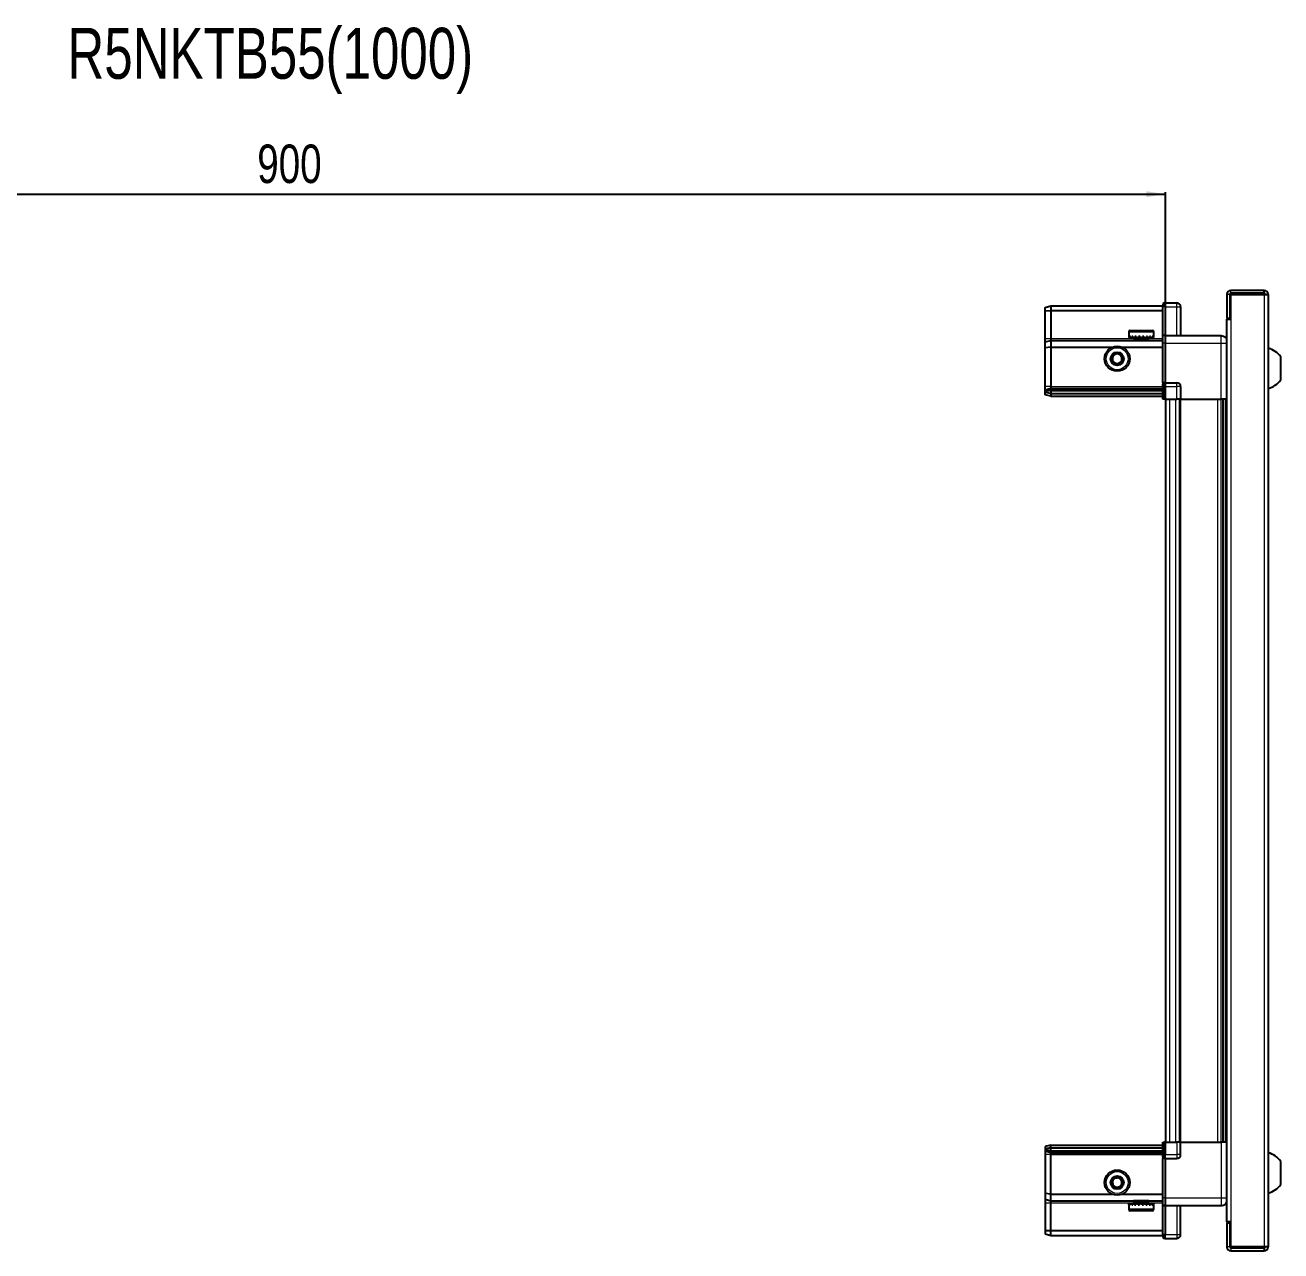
# Model space of a CAD drawing. Header units: millimetres. Extents: x 927 to 3344, y -269 to 1535.
# Drawn here: x 2013 to 2666, y 899 to 1535 of the extents above; entities that cross this region are included whole.
import ezdxf

# ---------------------------------------------------------------- set-up
doc = ezdxf.new("R2010")
doc.units = ezdxf.units.MM
doc.layers.add('FORMAT', color=7, linetype='Continuous')
doc.styles.add('SLDTEXTSTYLE0', font='TXT', dxfattribs={"width": 0.75})
doc.dimstyles.new('SLDDIMSTYLE0', dxfattribs={"dimtxt": 20, "dimasz": 10, "dimexe": 0, "dimexo": 0.0625, "dimgap": 5, "dimtad": 2, "dimdec": 1, "dimrnd": 1e-09, "dimzin": 12, "dimdsep": 46, "dimtxsty": 'SLDTEXTSTYLE0', "dimsah": 1, "dimcen": 0.09, "dimadec": 0, "dimazin": 3, "dimtfac": 1, "dimtofl": 0, "dimtmove": 0, "dimatfit": 3, "dimfxl": 0, "dimfrac": 2, "dimtolj": 1, "dimtzin": 12, "dimarcsym": 0})

# ---------------------------------------------------------------- blocks, each defined once
blk = doc.blocks.new('_D_4')
at = {"layer": 'FORMAT'}
for p, q in [((1706.12, 1341.17), (1706.12, 1448.66)), ((1706.12, 1447.66), (2606.12, 1447.66)), ((2606.12, 1341.17), (2606.12, 1448.66))]:
    blk.add_line(p, q, dxfattribs=at)
for points in [[(1706.12, 1447.66), (1716.12, 1446.12), (1716.12, 1449.2)], [(2606.12, 1447.66), (2596.12, 1449.2), (2596.12, 1446.12)]]:
    blk.add_solid(points, dxfattribs=at)
at = {"layer": 'FORMAT', "insert": (2133.96, 1473.44), "char_height": 20, "attachment_point": 1, "style": 'SLDTEXTSTYLE0'}
blk.add_mtext('900', dxfattribs=at)

msp = doc.modelspace()

# ---------------------------------------------------------------- linework, layer by layer
at = {"color": 7, "linetype": 'Continuous', "lineweight": 25}
for p, q in [((2657.37, 1397.66), (2640.07, 1397.66)), ((2657.37, 1396.16), (2657.37, 1397.66)), ((2605.64, 1391.16), (2604.77, 1390.66)), ((2605.64, 1391.16), (2604.77, 1390.66)), ((2604.77, 1390.66), (2604.77, 1389.16)), ((2605.97, 1391.16), (2605.64, 1391.16)), ((2605.97, 1391.16), (2605.64, 1391.16)), ((2605.97, 1391.16), (2605.97, 1391.16)), ((2605.97, 1389.16), (2605.97, 1391.16)), ((2605.97, 1391.16), (2611.97, 1391.16)), ((2637.97, 1395.56), (2637.97, 1383.16)), ((2639.47, 1395.56), (2639.47, 1383.16)), ((2639.97, 1382.66), (2639.97, 1395.56)), ((2639.97, 1395.56), (2657.37, 1395.56)), ((2657.37, 1396.16), (2640.07, 1396.16)), ((2657.37, 1395.56), (2659.47, 1395.56)), ((2659.47, 1395.56), (2659.47, 900.76)), ((2543.47, 1388.85), (2546.47, 1389.66)), ((2543.47, 1387), (2543.47, 1388.85)), ((2543.47, 1387), (2546.47, 1387.16)), ((2543.47, 1372.66), (2543.47, 1387)), ((2546.47, 1389.66), (2546.47, 1387.16)), ((2546.47, 1389.66), (2604.77, 1389.66)), ((2546.47, 1387.16), (2546.47, 1372.66)), ((2546.47, 1387.16), (2604.77, 1387.16)), ((2604.77, 1374.36), (2604.77, 1389.16)), ((2605.97, 1389.16), (2605.97, 1374.36)), ((2613.97, 1389.16), (2613.97, 1374.16)), ((2637.87, 1382.66), (2637.87, 913.66)), ((2637.87, 1382.66), (2639.97, 1382.66)), ((2637.97, 1383.16), (2639.47, 1383.16)), ((2543.47, 1370.85), (2543.47, 1372.66)), ((2543.47, 1370.85), (2546.47, 1371.66)), ((2543.47, 1367.83), (2543.47, 1370.85)), ((2546.47, 1372.66), (2546.47, 1371.66)), ((2546.47, 1371.66), (2546.47, 1368.16)), ((2546.47, 1371.66), (2604.77, 1371.66)), ((2586.97, 1376.06), (2586.97, 1373.16)), ((2586.97, 1373.16), (2587.01, 1373.16)), ((2587.13, 1373.66), (2587.01, 1373.66)), ((2587.01, 1373.66), (2587.01, 1373.16)), ((2587.01, 1373.16), (2587.13, 1373.16)), ((2587.13, 1373.66), (2587.13, 1373.16)), ((2587.13, 1373.16), (2587.54, 1373.16)), ((2587.88, 1373.66), (2587.54, 1373.66)), ((2587.54, 1373.66), (2587.54, 1373.16)), ((2587.54, 1373.16), (2587.88, 1373.16)), ((2587.77, 1376.86), (2599.17, 1376.86)), ((2587.88, 1373.66), (2587.88, 1373.16)), ((2587.88, 1373.16), (2588.65, 1373.16)), ((2589.18, 1373.66), (2588.65, 1373.66)), ((2588.65, 1373.66), (2588.65, 1373.16)), ((2588.65, 1373.16), (2589.18, 1373.16)), ((2589.07, 1373.16), (2589.07, 1373.06)), ((2589.07, 1373.06), (2597.87, 1373.06)), ((2589.18, 1373.66), (2589.18, 1373.16)), ((2589.18, 1373.16), (2590.23, 1373.16)), ((2589.47, 1372.66), (2590.16, 1372.18)), ((2589.47, 1372.66), (2597.47, 1372.66)), ((2590.16, 1372.18), (2589.47, 1371.69)), ((2589.47, 1371.69), (2589.47, 1371.66)), ((2589.47, 1371.69), (2597.47, 1371.69)), ((2590.16, 1372.18), (2596.78, 1372.18)), ((2590.89, 1373.66), (2590.23, 1373.66)), ((2590.23, 1373.66), (2590.23, 1373.16)), ((2590.23, 1373.16), (2590.89, 1373.16)), ((2590.89, 1373.66), (2590.89, 1373.16)), ((2590.89, 1373.16), (2592.13, 1373.16)), ((2592.86, 1373.66), (2592.13, 1373.66)), ((2592.13, 1373.66), (2592.13, 1373.16)), ((2592.13, 1373.16), (2592.57, 1373.16)), ((2592.57, 1373.66), (2592.57, 1373.16)), ((2592.86, 1373.66), (2592.86, 1373.16)), ((2592.86, 1373.16), (2594.17, 1373.16)), ((2594.89, 1373.66), (2594.17, 1373.66)), ((2594.17, 1373.66), (2594.17, 1373.16)), ((2594.43, 1373.66), (2594.43, 1373.16)), ((2594.43, 1373.16), (2594.89, 1373.16)), ((2594.89, 1373.66), (2594.89, 1373.16)), ((2594.89, 1373.16), (2596.13, 1373.16)), ((2596.78, 1373.66), (2596.13, 1373.66)), ((2596.13, 1373.66), (2596.13, 1373.16)), ((2596.13, 1373.16), (2596.78, 1373.16)), ((2596.78, 1373.66), (2596.78, 1373.16)), ((2596.78, 1373.16), (2597.83, 1373.16)), ((2596.78, 1372.18), (2597.47, 1372.66)), ((2597.47, 1371.69), (2596.78, 1372.18)), ((2597.47, 1371.66), (2597.47, 1371.69)), ((2598.35, 1373.66), (2597.83, 1373.66)), ((2597.83, 1373.66), (2597.83, 1373.16)), ((2597.83, 1373.16), (2598.35, 1373.16)), ((2597.87, 1373.06), (2597.87, 1373.16)), ((2598.35, 1373.66), (2598.35, 1373.16)), ((2598.35, 1373.16), (2599.11, 1373.16)), ((2599.44, 1373.66), (2599.11, 1373.66)), ((2599.11, 1373.66), (2599.11, 1373.16)), ((2599.11, 1373.16), (2599.44, 1373.16)), ((2599.44, 1373.66), (2599.44, 1373.16)), ((2599.44, 1373.16), (2599.83, 1373.16)), ((2599.94, 1373.66), (2599.83, 1373.66)), ((2599.83, 1373.66), (2599.83, 1373.16)), ((2599.83, 1373.16), (2599.94, 1373.16)), ((2599.94, 1373.66), (2599.94, 1373.16)), ((2599.94, 1373.16), (2599.97, 1373.16)), ((2599.97, 1373.16), (2599.97, 1376.06)), ((2604.77, 1374.16), (2604.77, 1374.36)), ((2605.97, 1374.16), (2604.77, 1374.16)), ((2604.77, 1370.16), (2604.77, 1374.16)), ((2605.97, 1374.36), (2605.97, 1374.16)), ((2605.97, 1374.16), (2605.97, 1370.16)), ((2605.97, 1374.16), (2634.97, 1374.16)), ((2546.47, 1368.16), (2543.47, 1367.83)), ((2543.47, 1347.66), (2543.47, 1367.83)), ((2546.47, 1368.16), (2546.47, 1347.66)), ((2546.47, 1368.16), (2578.47, 1368.16)), ((2583.47, 1368.16), (2604.77, 1368.16)), ((2604.77, 1349.86), (2604.77, 1370.16)), ((2605.97, 1370.16), (2605.97, 1349.86)), ((2666.07, 1351.16), (2666.07, 1363.16)), ((2543.47, 1345.85), (2543.47, 1347.66)), ((2546.47, 1346.66), (2543.47, 1345.85)), ((2543.47, 1345.11), (2543.47, 1345.85)), ((2546.47, 1345.66), (2543.47, 1345.11)), ((2543.47, 1344.61), (2543.47, 1345.11)), ((2546.47, 1347.66), (2546.47, 1346.66)), ((2546.47, 1346.66), (2546.47, 1345.66)), ((2546.47, 1346.66), (2604.77, 1346.66)), ((2546.47, 1345.66), (2546.47, 1344.16)), ((2546.47, 1345.66), (2604.77, 1345.66)), ((2604.77, 1349.66), (2604.77, 1349.86)), ((2605.97, 1349.66), (2604.77, 1349.66)), ((2604.77, 1349.66), (2604.77, 1348.98)), ((2604.77, 1341.16), (2604.77, 1348.98)), ((2605.64, 1347.66), (2605.64, 1341.16)), ((2605.97, 1349.86), (2605.97, 1349.66)), ((2605.97, 1347.66), (2605.97, 1349.66)), ((2605.97, 1349.66), (2611.97, 1349.66)), ((2605.97, 1347.66), (2605.97, 1349.66)), ((2605.97, 1347.66), (2605.97, 1341.16)), ((2613.97, 1347.66), (2613.97, 1341.16)), ((2546.47, 1344.16), (2543.47, 1344.61)), ((2543.47, 1343.46), (2543.47, 1344.61)), ((2546.47, 1342.66), (2543.47, 1343.46)), ((2546.47, 1344.16), (2546.47, 1342.66)), ((2546.47, 1344.16), (2604.77, 1344.16)), ((2546.47, 1342.66), (2604.77, 1342.66)), ((2605.64, 1341.16), (2604.77, 1341.16)), ((2605.97, 1341.16), (2605.64, 1341.16)), ((2605.97, 1341.16), (2611.97, 1341.16)), ((2606.12, 1341.16), (2606.12, 955.16)), ((2613.97, 1341.16), (2611.97, 1341.16)), ((2613.32, 1341.16), (2613.32, 955.16)), ((2613.97, 1341.16), (2634.97, 1341.16)), ((2636, 955.16), (2636, 1341.16)), ((2636.03, 955.16), (2636.03, 1341.16)), ((2637.82, 1341.16), (2637.82, 955.16)), ((2546.47, 953.66), (2543.47, 952.85)), ((2546.47, 952.16), (2546.47, 953.66)), ((2546.47, 953.66), (2604.77, 953.66)), ((2604.77, 947.34), (2604.77, 955.16)), ((2604.77, 955.16), (2605.64, 955.16)), ((2605.64, 955.16), (2605.64, 955.16)), ((2605.64, 955.16), (2605.64, 948.66)), ((2605.97, 955.16), (2605.64, 955.16)), ((2605.97, 955.16), (2605.97, 948.66)), ((2605.97, 955.16), (2605.97, 955.16)), ((2605.97, 955.16), (2611.97, 955.16)), ((2605.97, 955.16), (2605.97, 948.66)), ((2613.97, 955.16), (2611.97, 955.16)), ((2613.97, 948.66), (2613.97, 955.16)), ((2613.97, 955.16), (2634.97, 955.16)), ((2543.47, 952.85), (2543.47, 951.7)), ((2546.47, 952.16), (2543.47, 951.7)), ((2543.47, 951.7), (2543.47, 951.2)), ((2546.47, 950.66), (2543.47, 951.2)), ((2543.47, 951.2), (2543.47, 950.46)), ((2546.47, 949.66), (2543.47, 950.46)), ((2543.47, 950.46), (2543.47, 948.66)), ((2543.47, 948.66), (2543.47, 928.49)), ((2546.47, 950.66), (2546.47, 952.16)), ((2546.47, 952.16), (2604.77, 952.16)), ((2546.47, 950.66), (2604.77, 950.66)), ((2546.47, 949.66), (2546.47, 950.66)), ((2546.47, 949.66), (2604.77, 949.66)), ((2546.47, 948.66), (2546.47, 949.66)), ((2546.47, 928.16), (2546.47, 948.66)), ((2604.77, 947.34), (2604.77, 946.66)), ((2605.97, 946.66), (2604.77, 946.66)), ((2604.77, 946.46), (2604.77, 946.66)), ((2605.97, 946.66), (2605.97, 948.66)), ((2605.97, 946.66), (2605.97, 946.46)), ((2605.97, 946.66), (2611.97, 946.66)), ((2604.77, 926.16), (2604.77, 946.46)), ((2605.97, 946.46), (2605.97, 926.16)), ((2666.07, 933.16), (2666.07, 945.16)), ((2546.47, 928.16), (2543.47, 928.49)), ((2543.47, 928.49), (2543.47, 925.46)), ((2546.47, 928.16), (2578.47, 928.16)), ((2546.47, 924.66), (2546.47, 928.16)), ((2583.47, 928.16), (2604.77, 928.16)), ((2543.47, 925.46), (2546.47, 924.66)), ((2543.47, 925.46), (2543.47, 923.66)), ((2543.47, 923.66), (2543.47, 909.31)), ((2546.47, 924.66), (2604.77, 924.66)), ((2546.47, 923.66), (2546.47, 924.66)), ((2546.47, 909.16), (2546.47, 923.66)), ((2586.97, 923.16), (2586.97, 920.26)), ((2586.99, 923.16), (2586.97, 923.16)), ((2586.99, 922.66), (2586.99, 923.16)), ((2587.09, 923.16), (2586.99, 923.16)), ((2586.99, 922.66), (2587.09, 922.66)), ((2587.09, 922.66), (2587.09, 923.16)), ((2587.46, 923.16), (2587.09, 923.16)), ((2587.46, 922.66), (2587.46, 923.16)), ((2587.78, 923.16), (2587.46, 923.16)), ((2587.46, 922.66), (2587.78, 922.66)), ((2587.78, 922.66), (2587.78, 923.16)), ((2588.52, 923.16), (2587.78, 923.16)), ((2588.52, 922.66), (2588.52, 923.16)), ((2589.03, 923.16), (2588.52, 923.16)), ((2588.52, 922.66), (2589.03, 922.66)), ((2589.03, 922.66), (2589.03, 923.16)), ((2590.06, 923.16), (2589.03, 923.16)), ((2589.07, 923.26), (2589.07, 923.16)), ((2597.87, 923.26), (2589.07, 923.26)), ((2589.47, 924.66), (2589.47, 924.63)), ((2589.47, 924.63), (2590.16, 924.14)), ((2597.47, 924.63), (2589.47, 924.63)), ((2590.16, 924.14), (2589.47, 923.66)), ((2597.47, 923.66), (2589.47, 923.66)), ((2590.06, 922.66), (2590.06, 923.16)), ((2590.71, 923.16), (2590.06, 923.16)), ((2590.06, 922.66), (2590.71, 922.66)), ((2596.78, 924.14), (2590.16, 924.14)), ((2590.71, 922.66), (2590.71, 923.16)), ((2591.94, 923.16), (2590.71, 923.16)), ((2591.94, 922.66), (2591.94, 923.16)), ((2592.43, 923.16), (2591.94, 923.16)), ((2591.94, 922.66), (2592.66, 922.66)), ((2592.43, 922.66), (2592.43, 923.16)), ((2592.66, 922.66), (2592.66, 923.16)), ((2593.97, 923.16), (2592.66, 923.16)), ((2593.97, 922.66), (2593.97, 923.16)), ((2593.97, 922.66), (2594.7, 922.66)), ((2594.3, 922.66), (2594.3, 923.16)), ((2594.7, 923.16), (2594.3, 923.16)), ((2594.7, 922.66), (2594.7, 923.16)), ((2595.94, 923.16), (2594.7, 923.16)), ((2595.94, 922.66), (2595.94, 923.16)), ((2596.61, 923.16), (2595.94, 923.16)), ((2595.94, 922.66), (2596.61, 922.66)), ((2596.61, 922.66), (2596.61, 923.16)), ((2597.68, 923.16), (2596.61, 923.16)), ((2596.78, 924.14), (2597.47, 924.63)), ((2597.47, 923.66), (2596.78, 924.14)), ((2597.47, 924.63), (2597.47, 924.66)), ((2597.68, 922.66), (2597.68, 923.16)), ((2598.22, 923.16), (2597.68, 923.16)), ((2597.68, 922.66), (2598.22, 922.66)), ((2597.87, 923.16), (2597.87, 923.26)), ((2598.22, 922.66), (2598.22, 923.16)), ((2599.01, 923.16), (2598.22, 923.16)), ((2599.01, 922.66), (2599.01, 923.16)), ((2599.36, 923.16), (2599.01, 923.16)), ((2599.01, 922.66), (2599.36, 922.66)), ((2599.36, 922.66), (2599.36, 923.16)), ((2599.79, 923.16), (2599.36, 923.16)), ((2599.79, 922.66), (2599.79, 923.16)), ((2599.92, 923.16), (2599.79, 923.16)), ((2599.79, 922.66), (2599.92, 922.66)), ((2599.92, 922.66), (2599.92, 923.16)), ((2599.97, 923.16), (2599.92, 923.16)), ((2599.97, 920.26), (2599.97, 923.16)), ((2604.77, 922.16), (2604.77, 926.16)), ((2605.97, 922.16), (2604.77, 922.16)), ((2604.77, 921.96), (2604.77, 922.16)), ((2604.77, 907.16), (2604.77, 921.96)), ((2605.97, 926.16), (2605.97, 922.16)), ((2605.97, 922.16), (2605.97, 921.96)), ((2605.97, 922.16), (2634.97, 922.16)), ((2605.97, 921.96), (2605.97, 907.16)), ((2605.97, 921.96), (2605.97, 907.16)), ((2613.97, 907.16), (2613.97, 922.16)), ((2599.17, 919.46), (2587.77, 919.46)), ((2543.47, 909.31), (2546.47, 909.16)), ((2543.47, 909.31), (2543.47, 907.46)), ((2543.47, 907.46), (2546.47, 906.66)), ((2546.47, 909.16), (2604.77, 909.16)), ((2546.47, 906.66), (2546.47, 909.16)), ((2639.97, 913.66), (2637.87, 913.66)), ((2637.97, 913.16), (2639.47, 913.16)), ((2637.97, 913.16), (2637.97, 900.76)), ((2639.47, 913.16), (2639.47, 900.76)), ((2639.97, 900.76), (2639.97, 913.66)), ((2546.47, 906.66), (2604.77, 906.66)), ((2604.77, 907.16), (2604.77, 905.66)), ((2604.77, 905.66), (2605.64, 905.16)), ((2605.97, 905.16), (2605.64, 905.16)), ((2605.97, 905.16), (2605.97, 907.16)), ((2605.97, 905.16), (2611.97, 905.16)), ((2657.37, 900.76), (2639.97, 900.76)), ((2640.07, 900.16), (2657.37, 900.16)), ((2640.07, 898.66), (2657.37, 898.66)), ((2659.47, 900.76), (2657.37, 900.76)), ((2657.37, 900.16), (2657.37, 898.66))]:
    msp.add_line(p, q, dxfattribs=at)
at = {"color": 8, "linetype": 'Continuous', "lineweight": 18}
for p, q in [((2640.07, 1396.16), (2640.07, 1397.66)), ((2611.97, 1389.16), (2611.97, 1391.16)), ((2639.47, 1395.56), (2637.97, 1395.56)), ((2657.37, 1395.56), (2657.37, 900.76)), ((2605.97, 1389.16), (2604.77, 1389.16)), ((2605.97, 1389.16), (2611.97, 1389.16)), ((2611.97, 1374.16), (2611.97, 1389.16)), ((2611.97, 1389.16), (2613.97, 1389.16)), ((2639.97, 1382.66), (2639.97, 913.66)), ((2543.47, 1372.66), (2546.47, 1372.66)), ((2546.47, 1372.66), (2589.47, 1372.66)), ((2586.97, 1376.06), (2599.97, 1376.06)), ((2597.47, 1372.66), (2604.77, 1372.66)), ((2604.77, 1374.36), (2605.97, 1374.36)), ((2605.97, 1370.16), (2604.77, 1370.16)), ((2605.97, 1370.16), (2634.97, 1370.16)), ((2634.97, 1341.16), (2634.97, 1370.16)), ((2546.47, 1347.66), (2543.47, 1347.66)), ((2546.47, 1347.66), (2604.77, 1347.66)), ((2604.77, 1349.86), (2605.97, 1349.86)), ((2605.97, 1347.66), (2605.64, 1347.66)), ((2605.97, 1347.66), (2611.97, 1347.66)), ((2611.97, 1347.66), (2611.97, 1349.66)), ((2611.97, 1341.16), (2611.97, 1347.66)), ((2613.97, 1347.66), (2611.97, 1347.66)), ((2608.12, 1341.16), (2608.12, 955.16)), ((2611.32, 1341.16), (2611.32, 955.16)), ((2613.97, 1341.16), (2613.97, 955.16)), ((2633.37, 955.16), (2633.37, 1341.16)), ((2634.79, 1341.16), (2634.79, 955.16)), ((2637.24, 955.16), (2637.24, 1341.16)), ((2605.97, 955.16), (2605.64, 955.16)), ((2611.97, 955.16), (2611.97, 948.66)), ((2634.97, 955.16), (2634.97, 926.16)), ((2546.47, 948.66), (2543.47, 948.66)), ((2546.47, 948.66), (2604.77, 948.66)), ((2605.97, 948.66), (2605.64, 948.66)), ((2605.97, 948.66), (2611.97, 948.66)), ((2613.97, 948.66), (2611.97, 948.66)), ((2611.97, 948.66), (2611.97, 946.66)), ((2605.97, 946.46), (2604.77, 946.46)), ((2543.47, 923.66), (2546.47, 923.66)), ((2546.47, 923.66), (2589.47, 923.66)), ((2597.47, 923.66), (2604.77, 923.66)), ((2605.97, 926.16), (2604.77, 926.16)), ((2605.97, 921.96), (2604.77, 921.96)), ((2605.97, 926.16), (2634.97, 926.16)), ((2611.97, 922.16), (2611.97, 907.16)), ((2599.97, 920.26), (2586.97, 920.26)), ((2605.97, 907.16), (2604.77, 907.16)), ((2605.97, 907.16), (2611.97, 907.16)), ((2611.97, 907.16), (2613.97, 907.16)), ((2611.97, 907.16), (2611.97, 905.16)), ((2639.47, 900.76), (2637.97, 900.76)), ((2640.07, 900.16), (2640.07, 898.66))]:
    msp.add_line(p, q, dxfattribs=at)
at = {"color": 7, "linetype": 'Continuous', "lineweight": 25}
for centre, radius in [((2580.97, 1362.16), 6.5), ((2580.97, 1362.16), 3.46), ((2580.97, 934.16), 6.5), ((2580.97, 934.16), 3.46)]:
    msp.add_circle(centre, radius, dxfattribs=at)
at = {"color": 8, "linetype": 'Continuous', "lineweight": 18}
for centre in [(2580.97, 1362.16), (2580.97, 934.16)]:
    msp.add_circle(centre, 5.7, dxfattribs=at)
at = {"color": 7, "linetype": 'Continuous', "lineweight": 25}
for centre, radius, start, end in [((2640.07, 1395.56), 2.1, 90, 180), ((2657.37, 1395.56), 2.1, 0, 90), ((2611.97, 1389.16), 2, 360, 90), ((2640.07, 1395.56), 0.6, 90, 180), ((2657.37, 1395.56), 0.6, 0, 90), ((2587.77, 1376.06), 0.8, 90, 180), ((2589.07, 1372.66), 0.4, 0, 90), ((2597.87, 1372.66), 0.4, 90, 180), ((2599.17, 1376.06), 0.8, 0, 90), ((2580.97, 1362.16), 2.5, 120.74103, 180.74103), ((2580.97, 1362.16), 2.5, 60.74103, 120.74103), ((2580.97, 1362.16), 2.5, 0.74103, 60.74103), ((2656.45, 1356.13), 11.91, 36.1266, 75.29965), ((2580.97, 1362.16), 2.5, 180.74103, 240.74103), ((2580.97, 1362.16), 2.5, 240.74103, 300.74103), ((2580.97, 1362.16), 2.5, 300.74103, 0.74103), ((2611.97, 1347.66), 2, 0, 90), ((2656.45, 1358.18), 11.91, 284.70035, 323.8734), ((2611.97, 948.66), 2, 270, 0), ((2656.45, 938.13), 11.91, 36.1266, 75.29965), ((2580.97, 934.16), 2.5, 155.91157, 215.91157), ((2580.97, 934.16), 2.5, 95.91157, 155.91157), ((2580.97, 934.16), 2.5, 35.91157, 95.91157), ((2580.97, 934.16), 2.5, 335.91157, 35.91157), ((2580.97, 934.16), 2.5, 215.91157, 275.91157), ((2580.97, 934.16), 2.5, 275.91157, 335.91157), ((2656.45, 940.18), 11.91, 284.70035, 323.8734), ((2589.07, 923.66), 0.4, 270, 0), ((2597.87, 923.66), 0.4, 180, 270), ((2587.77, 920.26), 0.8, 180, 270), ((2599.17, 920.26), 0.8, 270, 0), ((2611.97, 907.16), 2, 270, 0), ((2640.07, 900.76), 2.1, 180, 270), ((2640.07, 900.76), 0.6, 180, 270), ((2657.37, 900.76), 2.1, 270, 0), ((2657.37, 900.76), 0.6, 270, 0)]:
    msp.add_arc(centre, radius, start, end, dxfattribs=at)
for centre, start_param, end_param in [((2602.17, 1347.66), 0, 0.722734), ((2602.17, 948.66), 5.560451, 6.283185)]:
    msp.add_ellipse(centre, major_axis=(3.46, 0), ratio=0.57735, start_param=start_param, end_param=end_param, dxfattribs=at)
for points, knots in [([(2634.97, 1374.16), (2635.41, 1374.11), (2636.09, 1374.04), (2636.9, 1373.6), (2637.46, 1373.17), (2637.74, 1372.79), (2637.87, 1372.61)], [0, 0, 0, 0, 0.3842982, 0.5911726, 0.8024372, 1, 1, 1, 1]), ([(2578.45, 1363.57), (2578.9, 1363.83), (2579.73, 1364.33), (2580.55, 1364.82), (2580.94, 1365.05)], [0, 0, 0, 0, 0.534686, 1, 1, 1, 1]), ([(2580.94, 1365.05), (2581.39, 1364.79), (2582.23, 1364.32), (2583.06, 1363.85), (2583.45, 1363.63)], [0, 0, 0, 0, 0.5346859, 1, 1, 1, 1]), ([(2578.49, 1360.68), (2578.49, 1360.81), (2578.48, 1361.41), (2578.47, 1362.4), (2578.46, 1363.22), (2578.45, 1363.57)], [0, 0, 0, 0, 0.133125, 0.637099, 1, 1, 1, 1]), ([(2581.01, 1359.27), (2580.56, 1359.52), (2579.72, 1360), (2578.88, 1360.46), (2578.49, 1360.68)], [0, 0, 0, 0, 0.534686, 1, 1, 1, 1]), ([(2583.49, 1360.75), (2583.05, 1360.48), (2582.22, 1359.99), (2581.39, 1359.5), (2581.01, 1359.27)], [0, 0, 0, 0, 0.534686, 1, 1, 1, 1]), ([(2583.45, 1363.63), (2583.46, 1363.29), (2583.47, 1362.47), (2583.48, 1361.47), (2583.49, 1360.87), (2583.49, 1360.75)], [0, 0, 0, 0, 0.3629006, 0.8668753, 1, 1, 1, 1]), ([(2637.87, 1341.16), (2637.82, 1341.16), (2637.59, 1341.16), (2636.85, 1341.16), (2635.88, 1341.16), (2635.23, 1341.16), (2634.97, 1341.16)], [0, 0, 0, 0, 0.099319, 0.438202, 0.777085, 1, 1, 1, 1]), ([(2637.87, 955.16), (2637.82, 955.16), (2637.59, 955.16), (2636.85, 955.16), (2635.88, 955.16), (2635.23, 955.16), (2634.97, 955.16)], [0, 0, 0, 0, 0.099319, 0.438202, 0.777085, 1, 1, 1, 1]), ([(2578.1, 933.86), (2578.31, 934.33), (2578.71, 935.21), (2579.1, 936.09), (2579.28, 936.5)], [0, 0, 0, 0, 0.534686, 1, 1, 1, 1]), ([(2579.79, 931.52), (2579.49, 931.94), (2578.93, 932.72), (2578.36, 933.5), (2578.1, 933.86)], [0, 0, 0, 0, 0.534686, 1, 1, 1, 1]), ([(2579.28, 936.5), (2579.62, 936.53), (2580.44, 936.62), (2581.43, 936.72), (2582.03, 936.78), (2582.15, 936.79)], [0, 0, 0, 0, 0.362901, 0.866875, 1, 1, 1, 1]), ([(2582.15, 936.79), (2582.45, 936.38), (2583.02, 935.6), (2583.58, 934.82), (2583.84, 934.46)], [0, 0, 0, 0, 0.534686, 1, 1, 1, 1]), ([(2583.84, 934.46), (2583.63, 933.99), (2583.24, 933.1), (2582.85, 932.23), (2582.67, 931.82)], [0, 0, 0, 0, 0.534686, 1, 1, 1, 1]), ([(2582.67, 931.82), (2582.54, 931.81), (2581.95, 931.75), (2580.96, 931.64), (2580.14, 931.56), (2579.79, 931.52)], [0, 0, 0, 0, 0.133125, 0.637099, 1, 1, 1, 1]), ([(2634.97, 922.16), (2635.41, 922.21), (2636.09, 922.28), (2636.9, 922.71), (2637.46, 923.15), (2637.74, 923.53), (2637.87, 923.71)], [0, 0, 0, 0, 0.3842982, 0.5911726, 0.8024372, 1, 1, 1, 1])]:
    msp.add_open_spline(points, degree=3, knots=knots, dxfattribs=at)
at = {"color": 8, "linetype": 'Continuous', "lineweight": 18}
for points in [[(2634.97, 1370.16), (2634.97, 1370.68), (2634.97, 1371.73), (2634.97, 1373.05), (2634.97, 1373.98), (2634.97, 1374.1), (2634.97, 1374.16)], [(2634.97, 926.16), (2634.97, 925.63), (2634.97, 924.59), (2634.97, 923.26), (2634.97, 922.34), (2634.97, 922.22), (2634.97, 922.16)]]:
    msp.add_open_spline(points, degree=3, dxfattribs=at)
for points in [[(2634.97, 1370.16), (2635.41, 1370.16), (2636.09, 1370.16), (2636.9, 1370.16), (2637.46, 1370.16), (2637.74, 1370.16), (2637.87, 1370.16)], [(2634.97, 926.16), (2635.41, 926.16), (2636.09, 926.16), (2636.9, 926.16), (2637.46, 926.16), (2637.74, 926.16), (2637.87, 926.16)]]:
    msp.add_open_spline(points, degree=3, knots=[0, 0, 0, 0, 0.384298, 0.591173, 0.802437, 1, 1, 1, 1], dxfattribs=at)

# ---------------------------------------------------------------- texts
at = {"layer": 'FORMAT', "insert": (2035.29, 1534.07), "char_height": 26.4583, "attachment_point": 1, "style": 'SLDTEXTSTYLE0'}
msp.add_mtext('R5NKTB55(1000)', dxfattribs=at)

# ---------------------------------------------------------------- dimensions: what is measured, and where the dimension line sits
at = {"layer": 'FORMAT'}
dim = msp.add_linear_dim(base=(2606.12, 1447.66), p1=(1706.12, 1341.16), p2=(2606.12, 1341.16), angle=0, dimstyle='SLDDIMSTYLE0', dxfattribs=at)
dim.commit()
dim.dimension.update_dxf_attribs({"geometry": '_D_4', "text_midpoint": (2156.12, 1447.66), "dimtype": 160})

doc.saveas('drawing.dxf')
